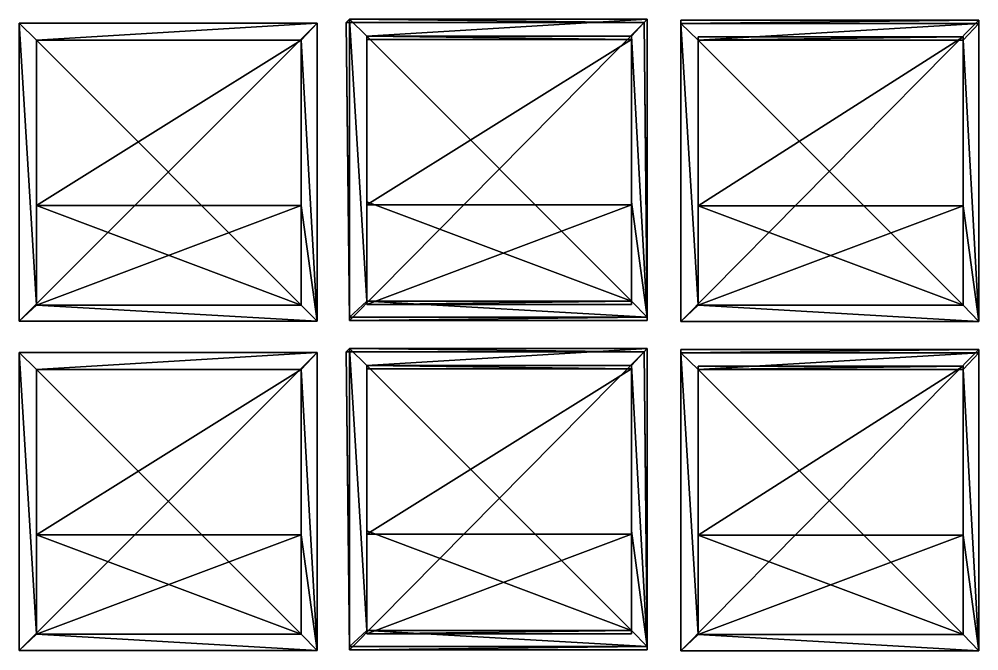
# Model space of a CAD drawing. Header units: metres. Extents: x 0 to 99.4, y 0 to 49.2.
# Drawn here: x 50 to 78.99, y 0.12 to 19.19 of the extents above; entities that cross this region are included whole.
import ezdxf

# ---------------------------------------------------------------- set-up
doc = ezdxf.new("R2010")
doc.units = ezdxf.units.M

msp = doc.modelspace()

# ---------------------------------------------------------------- meshes
at = {"layer": 'Layer0'}
mesh = msp.add_polyface(dxfattribs=at)
corners = [(59.977, 19.189, 1), (59.877, 19.089), (59.977, 10.189, 1)]
mesh.append_faces([[corners[k] for k in face] for face in [(0, 1, 2)]])
mesh = msp.add_polyface(dxfattribs=at)
corners = [(59.977, 19.189, 1), (68.877, 19.089), (59.877, 19.089), (68.977, 19.189, 1)]
mesh.append_faces([[corners[k] for k in face] for face in [(0, 1, 2), (1, 0, 3)]], dxfattribs={"vtx0": -1})
mesh = msp.add_polyface(dxfattribs=at)
corners = [(59.977, 10.189, 1), (60.499, 10.679, 1), (59.977, 19.189, 1), (68.977, 10.189, 1), (68.499, 10.679, 1), (68.499, 13.679, 1), (68.499, 18.679, 1), (60.499, 18.679, 1), (68.977, 19.189, 1), (60.499, 13.679, 1)]
mesh.append_faces([[corners[k] for k in face] for face in [(7, 1, 9)]], dxfattribs={"vtx0": -1})
mesh.append_faces([[corners[k] for k in face] for face in [(0, 1, 2), (1, 3, 4), (4, 3, 5), (5, 3, 6), (2, 7, 8), (8, 6, 3)]], dxfattribs={"vtx0": -1, "vtx1": -1})
mesh.append_faces([[corners[k] for k in face] for face in [(7, 2, 1)]], dxfattribs={"vtx0": -1, "vtx1": -1, "vtx2": -1})
mesh.append_faces([[corners[k] for k in face] for face in [(1, 0, 3), (8, 7, 6)]], dxfattribs={"vtx0": -1, "vtx2": -1})
mesh = msp.add_polyface(dxfattribs=at)
corners = [(68.977, 19.189, 1), (68.977, 10.189, 1), (68.877, 19.089)]
mesh.append_faces([[corners[k] for k in face] for face in [(0, 1, 2)]])
mesh = msp.add_polyface(dxfattribs=at)
corners = [(69.992, 19.062, 1), (78.992, 19.162), (69.992, 19.162), (78.992, 19.062, 1)]
mesh.append_faces([[corners[k] for k in face] for face in [(0, 1, 2), (1, 0, 3)]], dxfattribs={"vtx0": -1})
mesh = msp.add_polyface(dxfattribs=at)
corners = [(78.992, 19.162), (69.992, 10.062), (69.992, 19.162), (78.992, 10.062)]
mesh.append_faces([[corners[k] for k in face] for face in [(0, 1, 2), (1, 0, 3)]], dxfattribs={"vtx0": -1})
mesh = msp.add_polyface(dxfattribs=at)
corners = [(69.992, 19.062, 1), (69.992, 10.062), (69.992, 10.062, 1), (69.992, 19.162)]
mesh.append_faces([[corners[k] for k in face] for face in [(0, 1, 2), (1, 0, 3)]], dxfattribs={"vtx0": -1})
mesh = msp.add_polyface(dxfattribs=at)
corners = [(78.992, 19.162), (78.992, 10.062, 1), (78.992, 10.062), (78.992, 19.062, 1)]
mesh.append_faces([[corners[k] for k in face] for face in [(0, 1, 2), (1, 0, 3)]], dxfattribs={"vtx0": -1})
mesh = msp.add_polyface(dxfattribs=at)
corners = [(50, 19.068, 1), (59, 19.068), (50, 19.068), (59, 19.068, 1)]
mesh.append_faces([[corners[k] for k in face] for face in [(0, 1, 2), (1, 0, 3)]], dxfattribs={"vtx0": -1})
mesh = msp.add_polyface(dxfattribs=at)
corners = [(50, 19.068, 1), (50, 10.068), (50, 10.068, 1), (50, 19.068)]
mesh.append_faces([[corners[k] for k in face] for face in [(0, 1, 2), (1, 0, 3)]], dxfattribs={"vtx0": -1})
mesh = msp.add_polyface(dxfattribs=at)
corners = [(59, 19.068), (50, 10.068), (50, 19.068), (59, 10.068)]
mesh.append_faces([[corners[k] for k in face] for face in [(0, 1, 2), (1, 0, 3)]], dxfattribs={"vtx0": -1})
mesh = msp.add_polyface(dxfattribs=at)
corners = [(50, 10.068, 1), (50.522, 10.559, 1), (50, 19.068, 1), (59, 10.068, 1), (58.522, 10.559, 1), (58.522, 13.559, 1), (58.522, 18.559, 1), (50.522, 18.559, 1), (59, 19.068, 1), (50.522, 13.559, 1)]
mesh.append_faces([[corners[k] for k in face] for face in [(7, 1, 9)]], dxfattribs={"vtx0": -1})
mesh.append_faces([[corners[k] for k in face] for face in [(0, 1, 2), (1, 3, 4), (4, 3, 5), (5, 3, 6), (2, 7, 8), (8, 6, 3)]], dxfattribs={"vtx0": -1, "vtx1": -1})
mesh.append_faces([[corners[k] for k in face] for face in [(7, 2, 1)]], dxfattribs={"vtx0": -1, "vtx1": -1, "vtx2": -1})
mesh.append_faces([[corners[k] for k in face] for face in [(1, 0, 3), (8, 7, 6)]], dxfattribs={"vtx0": -1, "vtx2": -1})
mesh = msp.add_polyface(dxfattribs=at)
corners = [(59, 19.068), (59, 10.068, 1), (59, 10.068), (59, 19.068, 1)]
mesh.append_faces([[corners[k] for k in face] for face in [(0, 1, 2), (1, 0, 3)]], dxfattribs={"vtx0": -1})
mesh = msp.add_polyface(dxfattribs=at)
corners = [(59.877, 19.089), (59.977, 10.089), (59.977, 10.189, 1)]
mesh.append_faces([[corners[k] for k in face] for face in [(0, 1, 2)]])
mesh = msp.add_polyface(dxfattribs=at)
corners = [(68.877, 19.089), (59.977, 10.089), (59.877, 19.089), (68.977, 10.089)]
mesh.append_faces([[corners[k] for k in face] for face in [(0, 1, 2), (1, 0, 3)]], dxfattribs={"vtx0": -1})
mesh = msp.add_polyface(dxfattribs=at)
corners = [(68.877, 19.089), (68.977, 10.189, 1), (68.977, 10.089)]
mesh.append_faces([[corners[k] for k in face] for face in [(0, 1, 2)]])
mesh = msp.add_polyface(dxfattribs=at)
corners = [(69.992, 10.062, 1), (70.515, 10.553, 1), (69.992, 19.062, 1), (78.992, 10.062, 1), (78.515, 10.553, 1), (78.515, 13.553, 1), (78.515, 18.553, 1), (70.515, 18.553, 1), (78.992, 19.062, 1), (70.515, 13.553, 1)]
mesh.append_faces([[corners[k] for k in face] for face in [(7, 1, 9)]], dxfattribs={"vtx0": -1})
mesh.append_faces([[corners[k] for k in face] for face in [(0, 1, 2), (1, 3, 4), (4, 3, 5), (5, 3, 6), (2, 7, 8), (8, 6, 3)]], dxfattribs={"vtx0": -1, "vtx1": -1})
mesh.append_faces([[corners[k] for k in face] for face in [(7, 2, 1)]], dxfattribs={"vtx0": -1, "vtx1": -1, "vtx2": -1})
mesh.append_faces([[corners[k] for k in face] for face in [(1, 0, 3), (8, 7, 6)]], dxfattribs={"vtx0": -1, "vtx2": -1})
mesh = msp.add_polyface(dxfattribs=at)
corners = [(58.522, 10.559, 1), (50.522, 13.559, 1), (50.522, 10.559, 1), (50.522, 18.559, 1), (58.522, 18.559, 1), (58.522, 13.559, 1)]
mesh.append_faces([[corners[k] for k in face] for face in [(0, 1, 2), (4, 0, 5)]], dxfattribs={"vtx0": -1})
mesh.append_faces([[corners[k] for k in face] for face in [(1, 0, 3), (3, 0, 4)]], dxfattribs={"vtx0": -1, "vtx1": -1})
mesh = msp.add_polyface(dxfattribs=at)
corners = [(50.522, 18.559, 1), (50.522, 13.559, 3), (50.522, 13.559, 1), (50.522, 18.559, 3)]
mesh.append_faces([[corners[k] for k in face] for face in [(0, 1, 2), (1, 0, 3)]], dxfattribs={"vtx0": -1})
mesh = msp.add_polyface(dxfattribs=at)
corners = [(58.522, 18.559, 3), (50.522, 13.559, 3), (50.522, 18.559, 3), (58.522, 13.559, 3)]
mesh.append_faces([[corners[k] for k in face] for face in [(0, 1, 2), (1, 0, 3)]], dxfattribs={"vtx0": -1})
mesh = msp.add_polyface(dxfattribs=at)
corners = [(58.522, 18.559, 3), (50.522, 18.559, 1), (58.522, 18.559, 1), (50.522, 18.559, 3)]
mesh.append_faces([[corners[k] for k in face] for face in [(0, 1, 2), (1, 0, 3)]], dxfattribs={"vtx0": -1})
mesh = msp.add_polyface(dxfattribs=at)
corners = [(58.522, 18.559, 3), (58.522, 13.559, 1), (58.522, 13.559, 3), (58.522, 18.559, 1)]
mesh.append_faces([[corners[k] for k in face] for face in [(0, 1, 2), (1, 0, 3)]], dxfattribs={"vtx0": -1})
mesh = msp.add_polyface(dxfattribs=at)
corners = [(60.499, 13.679, 1), (60.499, 18.579, 3), (60.499, 13.579, 3), (60.499, 18.679, 1)]
mesh.append_faces([[corners[k] for k in face] for face in [(0, 1, 2), (1, 0, 3)]], dxfattribs={"vtx0": -1})
mesh = msp.add_polyface(dxfattribs=at)
corners = [(68.499, 10.679, 1), (60.499, 13.679, 1), (60.499, 10.679, 1), (60.499, 18.679, 1), (68.499, 18.679, 1), (68.499, 13.679, 1)]
mesh.append_faces([[corners[k] for k in face] for face in [(0, 1, 2), (4, 0, 5)]], dxfattribs={"vtx0": -1})
mesh.append_faces([[corners[k] for k in face] for face in [(1, 0, 3), (3, 0, 4)]], dxfattribs={"vtx0": -1, "vtx1": -1})
mesh = msp.add_polyface(dxfattribs=at)
corners = [(68.499, 18.579, 3), (60.499, 18.679, 1), (68.499, 18.679, 1), (60.499, 18.579, 3)]
mesh.append_faces([[corners[k] for k in face] for face in [(0, 1, 2), (1, 0, 3)]], dxfattribs={"vtx0": -1})
mesh = msp.add_polyface(dxfattribs=at)
corners = [(68.499, 18.579, 3), (60.499, 13.579, 3), (60.499, 18.579, 3), (68.499, 13.579, 3)]
mesh.append_faces([[corners[k] for k in face] for face in [(0, 1, 2), (1, 0, 3)]], dxfattribs={"vtx0": -1})
mesh = msp.add_polyface(dxfattribs=at)
corners = [(68.499, 18.579, 3), (68.499, 13.679, 1), (68.499, 13.579, 3), (68.499, 18.679, 1)]
mesh.append_faces([[corners[k] for k in face] for face in [(0, 1, 2), (1, 0, 3)]], dxfattribs={"vtx0": -1})
mesh = msp.add_polyface(dxfattribs=at)
corners = [(78.515, 18.653, 3), (70.515, 18.553, 1), (78.515, 18.553, 1), (70.515, 18.653, 3)]
mesh.append_faces([[corners[k] for k in face] for face in [(0, 1, 2), (1, 0, 3)]], dxfattribs={"vtx0": -1})
mesh = msp.add_polyface(dxfattribs=at)
corners = [(78.515, 18.653, 3), (70.515, 13.553, 3), (70.515, 18.653, 3), (78.515, 13.553, 3)]
mesh.append_faces([[corners[k] for k in face] for face in [(0, 1, 2), (1, 0, 3)]], dxfattribs={"vtx0": -1})
mesh = msp.add_polyface(dxfattribs=at)
corners = [(70.515, 18.553, 1), (70.515, 13.553, 3), (70.515, 13.553, 1), (70.515, 18.653, 3)]
mesh.append_faces([[corners[k] for k in face] for face in [(0, 1, 2), (1, 0, 3)]], dxfattribs={"vtx0": -1})
mesh = msp.add_polyface(dxfattribs=at)
corners = [(78.515, 18.653, 3), (78.515, 13.553, 1), (78.515, 13.553, 3), (78.515, 18.553, 1)]
mesh.append_faces([[corners[k] for k in face] for face in [(0, 1, 2), (1, 0, 3)]], dxfattribs={"vtx0": -1})
mesh = msp.add_polyface(dxfattribs=at)
corners = [(78.515, 10.553, 1), (70.515, 13.553, 1), (70.515, 10.553, 1), (70.515, 18.553, 1), (78.515, 18.553, 1), (78.515, 13.553, 1)]
mesh.append_faces([[corners[k] for k in face] for face in [(0, 1, 2), (4, 0, 5)]], dxfattribs={"vtx0": -1})
mesh.append_faces([[corners[k] for k in face] for face in [(1, 0, 3), (3, 0, 4)]], dxfattribs={"vtx0": -1, "vtx1": -1})
mesh = msp.add_polyface(dxfattribs=at)
corners = [(60.499, 10.679, 1), (60.499, 13.579, 3), (60.499, 10.579, 2), (60.499, 13.679, 1)]
mesh.append_faces([[corners[k] for k in face] for face in [(0, 1, 2), (1, 0, 3)]], dxfattribs={"vtx0": -1})
mesh = msp.add_polyface(dxfattribs=at)
corners = [(68.499, 13.579, 3), (68.499, 10.679, 1), (68.499, 10.579, 2), (68.499, 13.679, 1)]
mesh.append_faces([[corners[k] for k in face] for face in [(0, 1, 2), (1, 0, 3)]], dxfattribs={"vtx0": -1})
mesh = msp.add_polyface(dxfattribs=at)
corners = [(58.522, 13.559, 3), (50.522, 10.559, 2), (50.522, 13.559, 3), (58.522, 10.559, 2)]
mesh.append_faces([[corners[k] for k in face] for face in [(0, 1, 2), (1, 0, 3)]], dxfattribs={"vtx0": -1})
mesh = msp.add_polyface(dxfattribs=at)
corners = [(50.522, 13.559, 1), (50.522, 10.559, 2), (50.522, 10.559, 1), (50.522, 13.559, 3)]
mesh.append_faces([[corners[k] for k in face] for face in [(0, 1, 2), (1, 0, 3)]], dxfattribs={"vtx0": -1})
mesh = msp.add_polyface(dxfattribs=at)
corners = [(58.522, 13.559, 3), (58.522, 10.559, 1), (58.522, 10.559, 2), (58.522, 13.559, 1)]
mesh.append_faces([[corners[k] for k in face] for face in [(0, 1, 2), (1, 0, 3)]], dxfattribs={"vtx0": -1})
mesh = msp.add_polyface(dxfattribs=at)
corners = [(68.499, 13.579, 3), (60.499, 10.579, 2), (60.499, 13.579, 3), (68.499, 10.579, 2)]
mesh.append_faces([[corners[k] for k in face] for face in [(0, 1, 2), (1, 0, 3)]], dxfattribs={"vtx0": -1})
mesh = msp.add_polyface(dxfattribs=at)
corners = [(78.515, 13.553, 3), (70.515, 10.553, 2), (70.515, 13.553, 3), (78.515, 10.553, 2)]
mesh.append_faces([[corners[k] for k in face] for face in [(0, 1, 2), (1, 0, 3)]], dxfattribs={"vtx0": -1})
mesh = msp.add_polyface(dxfattribs=at)
corners = [(70.515, 13.553, 1), (70.515, 10.553, 2), (70.515, 10.553, 1), (70.515, 13.553, 3)]
mesh.append_faces([[corners[k] for k in face] for face in [(0, 1, 2), (1, 0, 3)]], dxfattribs={"vtx0": -1})
mesh = msp.add_polyface(dxfattribs=at)
corners = [(78.515, 13.553, 3), (78.515, 10.553, 1), (78.515, 10.553, 2), (78.515, 13.553, 1)]
mesh.append_faces([[corners[k] for k in face] for face in [(0, 1, 2), (1, 0, 3)]], dxfattribs={"vtx0": -1})
mesh = msp.add_polyface(dxfattribs=at)
corners = [(50.522, 10.559, 2), (58.522, 10.559, 1), (50.522, 10.559, 1), (58.522, 10.559, 2)]
mesh.append_faces([[corners[k] for k in face] for face in [(0, 1, 2), (1, 0, 3)]], dxfattribs={"vtx0": -1})
mesh = msp.add_polyface(dxfattribs=at)
corners = [(60.499, 10.579, 2), (68.499, 10.679, 1), (60.499, 10.679, 1), (68.499, 10.579, 2)]
mesh.append_faces([[corners[k] for k in face] for face in [(0, 1, 2), (1, 0, 3)]], dxfattribs={"vtx0": -1})
mesh = msp.add_polyface(dxfattribs=at)
corners = [(70.515, 10.553, 2), (78.515, 10.553, 1), (70.515, 10.553, 1), (78.515, 10.553, 2)]
mesh.append_faces([[corners[k] for k in face] for face in [(0, 1, 2), (1, 0, 3)]], dxfattribs={"vtx0": -1})
mesh = msp.add_polyface(dxfattribs=at)
corners = [(68.977, 10.189, 1), (59.977, 10.089), (68.977, 10.089), (59.977, 10.189, 1)]
mesh.append_faces([[corners[k] for k in face] for face in [(0, 1, 2), (1, 0, 3)]], dxfattribs={"vtx0": -1})
mesh = msp.add_polyface(dxfattribs=at)
corners = [(59, 10.068, 1), (50, 10.068), (59, 10.068), (50, 10.068, 1)]
mesh.append_faces([[corners[k] for k in face] for face in [(0, 1, 2), (1, 0, 3)]], dxfattribs={"vtx0": -1})
mesh = msp.add_polyface(dxfattribs=at)
corners = [(78.992, 10.062, 1), (69.992, 10.062), (78.992, 10.062), (69.992, 10.062, 1)]
mesh.append_faces([[corners[k] for k in face] for face in [(0, 1, 2), (1, 0, 3)]], dxfattribs={"vtx0": -1})
mesh = msp.add_polyface(dxfattribs=at)
corners = [(59, 9.125), (50, 0.125), (50, 9.125), (59, 0.125)]
mesh.append_faces([[corners[k] for k in face] for face in [(0, 1, 2), (1, 0, 3)]], dxfattribs={"vtx0": -1})
mesh = msp.add_polyface(dxfattribs=at)
corners = [(50, 0.125, 1), (50.522, 0.616, 1), (50, 9.125, 1), (59, 0.125, 1), (58.522, 0.616, 1), (58.522, 3.616, 1), (58.522, 8.616, 1), (50.522, 8.616, 1), (59, 9.125, 1), (50.522, 3.616, 1)]
mesh.append_faces([[corners[k] for k in face] for face in [(7, 1, 9)]], dxfattribs={"vtx0": -1})
mesh.append_faces([[corners[k] for k in face] for face in [(0, 1, 2), (1, 3, 4), (4, 3, 5), (5, 3, 6), (2, 7, 8), (8, 6, 3)]], dxfattribs={"vtx0": -1, "vtx1": -1})
mesh.append_faces([[corners[k] for k in face] for face in [(7, 2, 1)]], dxfattribs={"vtx0": -1, "vtx1": -1, "vtx2": -1})
mesh.append_faces([[corners[k] for k in face] for face in [(1, 0, 3), (8, 7, 6)]], dxfattribs={"vtx0": -1, "vtx2": -1})
mesh = msp.add_polyface(dxfattribs=at)
corners = [(50, 9.125, 1), (59, 9.125), (50, 9.125), (59, 9.125, 1)]
mesh.append_faces([[corners[k] for k in face] for face in [(0, 1, 2), (1, 0, 3)]], dxfattribs={"vtx0": -1})
mesh = msp.add_polyface(dxfattribs=at)
corners = [(50, 9.125, 1), (50, 0.125), (50, 0.125, 1), (50, 9.125)]
mesh.append_faces([[corners[k] for k in face] for face in [(0, 1, 2), (1, 0, 3)]], dxfattribs={"vtx0": -1})
mesh = msp.add_polyface(dxfattribs=at)
corners = [(59, 9.125), (59, 0.125, 1), (59, 0.125), (59, 9.125, 1)]
mesh.append_faces([[corners[k] for k in face] for face in [(0, 1, 2), (1, 0, 3)]], dxfattribs={"vtx0": -1})
mesh = msp.add_polyface(dxfattribs=at)
corners = [(59.977, 9.245, 1), (68.877, 9.145), (59.877, 9.145), (68.977, 9.245, 1)]
mesh.append_faces([[corners[k] for k in face] for face in [(0, 1, 2), (1, 0, 3)]], dxfattribs={"vtx0": -1})
mesh = msp.add_polyface(dxfattribs=at)
corners = [(59.977, 9.245, 1), (59.877, 9.145), (59.977, 0.245, 1)]
mesh.append_faces([[corners[k] for k in face] for face in [(0, 1, 2)]])
mesh = msp.add_polyface(dxfattribs=at)
corners = [(68.877, 9.145), (59.977, 0.145), (59.877, 9.145), (68.977, 0.145)]
mesh.append_faces([[corners[k] for k in face] for face in [(0, 1, 2), (1, 0, 3)]], dxfattribs={"vtx0": -1})
mesh = msp.add_polyface(dxfattribs=at)
corners = [(59.877, 9.145), (59.977, 0.145), (59.977, 0.245, 1)]
mesh.append_faces([[corners[k] for k in face] for face in [(0, 1, 2)]])
mesh = msp.add_polyface(dxfattribs=at)
corners = [(59.977, 0.245, 1), (60.499, 0.736, 1), (59.977, 9.245, 1), (68.977, 0.245, 1), (68.499, 0.736, 1), (68.499, 3.736, 1), (68.499, 8.736, 1), (60.499, 8.736, 1), (68.977, 9.245, 1), (60.499, 3.736, 1)]
mesh.append_faces([[corners[k] for k in face] for face in [(7, 1, 9)]], dxfattribs={"vtx0": -1})
mesh.append_faces([[corners[k] for k in face] for face in [(0, 1, 2), (1, 3, 4), (4, 3, 5), (5, 3, 6), (2, 7, 8), (8, 6, 3)]], dxfattribs={"vtx0": -1, "vtx1": -1})
mesh.append_faces([[corners[k] for k in face] for face in [(7, 2, 1)]], dxfattribs={"vtx0": -1, "vtx1": -1, "vtx2": -1})
mesh.append_faces([[corners[k] for k in face] for face in [(1, 0, 3), (8, 7, 6)]], dxfattribs={"vtx0": -1, "vtx2": -1})
mesh = msp.add_polyface(dxfattribs=at)
corners = [(68.977, 9.245, 1), (68.977, 0.245, 1), (68.877, 9.145)]
mesh.append_faces([[corners[k] for k in face] for face in [(0, 1, 2)]])
mesh = msp.add_polyface(dxfattribs=at)
corners = [(68.877, 9.145), (68.977, 0.245, 1), (68.977, 0.145)]
mesh.append_faces([[corners[k] for k in face] for face in [(0, 1, 2)]])
mesh = msp.add_polyface(dxfattribs=at)
corners = [(69.992, 9.119, 1), (69.992, 0.119), (69.992, 0.119, 1), (69.992, 9.219)]
mesh.append_faces([[corners[k] for k in face] for face in [(0, 1, 2), (1, 0, 3)]], dxfattribs={"vtx0": -1})
mesh = msp.add_polyface(dxfattribs=at)
corners = [(69.992, 9.119, 1), (78.992, 9.219), (69.992, 9.219), (78.992, 9.119, 1)]
mesh.append_faces([[corners[k] for k in face] for face in [(0, 1, 2), (1, 0, 3)]], dxfattribs={"vtx0": -1})
mesh = msp.add_polyface(dxfattribs=at)
corners = [(78.992, 9.219), (69.992, 0.119), (69.992, 9.219), (78.992, 0.119)]
mesh.append_faces([[corners[k] for k in face] for face in [(0, 1, 2), (1, 0, 3)]], dxfattribs={"vtx0": -1})
mesh = msp.add_polyface(dxfattribs=at)
corners = [(69.992, 0.119, 1), (70.515, 0.61, 1), (69.992, 9.119, 1), (78.992, 0.119, 1), (78.515, 0.61, 1), (78.515, 3.61, 1), (78.515, 8.61, 1), (70.515, 8.61, 1), (78.992, 9.119, 1), (70.515, 3.61, 1)]
mesh.append_faces([[corners[k] for k in face] for face in [(7, 1, 9)]], dxfattribs={"vtx0": -1})
mesh.append_faces([[corners[k] for k in face] for face in [(0, 1, 2), (1, 3, 4), (4, 3, 5), (5, 3, 6), (2, 7, 8), (8, 6, 3)]], dxfattribs={"vtx0": -1, "vtx1": -1})
mesh.append_faces([[corners[k] for k in face] for face in [(7, 2, 1)]], dxfattribs={"vtx0": -1, "vtx1": -1, "vtx2": -1})
mesh.append_faces([[corners[k] for k in face] for face in [(1, 0, 3), (8, 7, 6)]], dxfattribs={"vtx0": -1, "vtx2": -1})
mesh = msp.add_polyface(dxfattribs=at)
corners = [(78.992, 9.219), (78.992, 0.119, 1), (78.992, 0.119), (78.992, 9.119, 1)]
mesh.append_faces([[corners[k] for k in face] for face in [(0, 1, 2), (1, 0, 3)]], dxfattribs={"vtx0": -1})
mesh = msp.add_polyface(dxfattribs=at)
corners = [(68.499, 8.636, 3), (60.499, 8.736, 1), (68.499, 8.736, 1), (60.499, 8.636, 3)]
mesh.append_faces([[corners[k] for k in face] for face in [(0, 1, 2), (1, 0, 3)]], dxfattribs={"vtx0": -1})
mesh = msp.add_polyface(dxfattribs=at)
corners = [(60.499, 3.736, 1), (60.499, 8.636, 3), (60.499, 3.636, 3), (60.499, 8.736, 1)]
mesh.append_faces([[corners[k] for k in face] for face in [(0, 1, 2), (1, 0, 3)]], dxfattribs={"vtx0": -1})
mesh = msp.add_polyface(dxfattribs=at)
corners = [(68.499, 0.736, 1), (60.499, 3.736, 1), (60.499, 0.736, 1), (60.499, 8.736, 1), (68.499, 8.736, 1), (68.499, 3.736, 1)]
mesh.append_faces([[corners[k] for k in face] for face in [(0, 1, 2), (4, 0, 5)]], dxfattribs={"vtx0": -1})
mesh.append_faces([[corners[k] for k in face] for face in [(1, 0, 3), (3, 0, 4)]], dxfattribs={"vtx0": -1, "vtx1": -1})
mesh = msp.add_polyface(dxfattribs=at)
corners = [(68.499, 8.636, 3), (68.499, 3.736, 1), (68.499, 3.636, 3), (68.499, 8.736, 1)]
mesh.append_faces([[corners[k] for k in face] for face in [(0, 1, 2), (1, 0, 3)]], dxfattribs={"vtx0": -1})
mesh = msp.add_polyface(dxfattribs=at)
corners = [(70.515, 8.61, 1), (70.515, 3.61, 3), (70.515, 3.61, 1), (70.515, 8.71, 3)]
mesh.append_faces([[corners[k] for k in face] for face in [(0, 1, 2), (1, 0, 3)]], dxfattribs={"vtx0": -1})
mesh = msp.add_polyface(dxfattribs=at)
corners = [(78.515, 8.71, 3), (70.515, 3.61, 3), (70.515, 8.71, 3), (78.515, 3.61, 3)]
mesh.append_faces([[corners[k] for k in face] for face in [(0, 1, 2), (1, 0, 3)]], dxfattribs={"vtx0": -1})
mesh = msp.add_polyface(dxfattribs=at)
corners = [(78.515, 8.71, 3), (70.515, 8.61, 1), (78.515, 8.61, 1), (70.515, 8.71, 3)]
mesh.append_faces([[corners[k] for k in face] for face in [(0, 1, 2), (1, 0, 3)]], dxfattribs={"vtx0": -1})
mesh = msp.add_polyface(dxfattribs=at)
corners = [(78.515, 8.71, 3), (78.515, 3.61, 1), (78.515, 3.61, 3), (78.515, 8.61, 1)]
mesh.append_faces([[corners[k] for k in face] for face in [(0, 1, 2), (1, 0, 3)]], dxfattribs={"vtx0": -1})
mesh = msp.add_polyface(dxfattribs=at)
corners = [(58.522, 0.616, 1), (50.522, 3.616, 1), (50.522, 0.616, 1), (50.522, 8.616, 1), (58.522, 8.616, 1), (58.522, 3.616, 1)]
mesh.append_faces([[corners[k] for k in face] for face in [(0, 1, 2), (4, 0, 5)]], dxfattribs={"vtx0": -1})
mesh.append_faces([[corners[k] for k in face] for face in [(1, 0, 3), (3, 0, 4)]], dxfattribs={"vtx0": -1, "vtx1": -1})
mesh = msp.add_polyface(dxfattribs=at)
corners = [(50.522, 8.616, 1), (50.522, 3.616, 3), (50.522, 3.616, 1), (50.522, 8.616, 3)]
mesh.append_faces([[corners[k] for k in face] for face in [(0, 1, 2), (1, 0, 3)]], dxfattribs={"vtx0": -1})
mesh = msp.add_polyface(dxfattribs=at)
corners = [(58.522, 8.616, 3), (50.522, 3.616, 3), (50.522, 8.616, 3), (58.522, 3.616, 3)]
mesh.append_faces([[corners[k] for k in face] for face in [(0, 1, 2), (1, 0, 3)]], dxfattribs={"vtx0": -1})
mesh = msp.add_polyface(dxfattribs=at)
corners = [(58.522, 8.616, 3), (50.522, 8.616, 1), (58.522, 8.616, 1), (50.522, 8.616, 3)]
mesh.append_faces([[corners[k] for k in face] for face in [(0, 1, 2), (1, 0, 3)]], dxfattribs={"vtx0": -1})
mesh = msp.add_polyface(dxfattribs=at)
corners = [(58.522, 8.616, 3), (58.522, 3.616, 1), (58.522, 3.616, 3), (58.522, 8.616, 1)]
mesh.append_faces([[corners[k] for k in face] for face in [(0, 1, 2), (1, 0, 3)]], dxfattribs={"vtx0": -1})
mesh = msp.add_polyface(dxfattribs=at)
corners = [(68.499, 8.636, 3), (60.499, 3.636, 3), (60.499, 8.636, 3), (68.499, 3.636, 3)]
mesh.append_faces([[corners[k] for k in face] for face in [(0, 1, 2), (1, 0, 3)]], dxfattribs={"vtx0": -1})
mesh = msp.add_polyface(dxfattribs=at)
corners = [(78.515, 0.61, 1), (70.515, 3.61, 1), (70.515, 0.61, 1), (70.515, 8.61, 1), (78.515, 8.61, 1), (78.515, 3.61, 1)]
mesh.append_faces([[corners[k] for k in face] for face in [(0, 1, 2), (4, 0, 5)]], dxfattribs={"vtx0": -1})
mesh.append_faces([[corners[k] for k in face] for face in [(1, 0, 3), (3, 0, 4)]], dxfattribs={"vtx0": -1, "vtx1": -1})
mesh = msp.add_polyface(dxfattribs=at)
corners = [(58.522, 3.616, 3), (50.522, 0.616, 2), (50.522, 3.616, 3), (58.522, 0.616, 2)]
mesh.append_faces([[corners[k] for k in face] for face in [(0, 1, 2), (1, 0, 3)]], dxfattribs={"vtx0": -1})
mesh = msp.add_polyface(dxfattribs=at)
corners = [(50.522, 3.616, 1), (50.522, 0.616, 2), (50.522, 0.616, 1), (50.522, 3.616, 3)]
mesh.append_faces([[corners[k] for k in face] for face in [(0, 1, 2), (1, 0, 3)]], dxfattribs={"vtx0": -1})
mesh = msp.add_polyface(dxfattribs=at)
corners = [(58.522, 3.616, 3), (58.522, 0.616, 1), (58.522, 0.616, 2), (58.522, 3.616, 1)]
mesh.append_faces([[corners[k] for k in face] for face in [(0, 1, 2), (1, 0, 3)]], dxfattribs={"vtx0": -1})
mesh = msp.add_polyface(dxfattribs=at)
corners = [(60.499, 0.736, 1), (60.499, 3.636, 3), (60.499, 0.636, 2), (60.499, 3.736, 1)]
mesh.append_faces([[corners[k] for k in face] for face in [(0, 1, 2), (1, 0, 3)]], dxfattribs={"vtx0": -1})
mesh = msp.add_polyface(dxfattribs=at)
corners = [(68.499, 3.636, 3), (60.499, 0.636, 2), (60.499, 3.636, 3), (68.499, 0.636, 2)]
mesh.append_faces([[corners[k] for k in face] for face in [(0, 1, 2), (1, 0, 3)]], dxfattribs={"vtx0": -1})
mesh = msp.add_polyface(dxfattribs=at)
corners = [(68.499, 3.636, 3), (68.499, 0.736, 1), (68.499, 0.636, 2), (68.499, 3.736, 1)]
mesh.append_faces([[corners[k] for k in face] for face in [(0, 1, 2), (1, 0, 3)]], dxfattribs={"vtx0": -1})
mesh = msp.add_polyface(dxfattribs=at)
corners = [(78.515, 3.61, 3), (70.515, 0.61, 2), (70.515, 3.61, 3), (78.515, 0.61, 2)]
mesh.append_faces([[corners[k] for k in face] for face in [(0, 1, 2), (1, 0, 3)]], dxfattribs={"vtx0": -1})
mesh = msp.add_polyface(dxfattribs=at)
corners = [(70.515, 3.61, 1), (70.515, 0.61, 2), (70.515, 0.61, 1), (70.515, 3.61, 3)]
mesh.append_faces([[corners[k] for k in face] for face in [(0, 1, 2), (1, 0, 3)]], dxfattribs={"vtx0": -1})
mesh = msp.add_polyface(dxfattribs=at)
corners = [(78.515, 3.61, 3), (78.515, 0.61, 1), (78.515, 0.61, 2), (78.515, 3.61, 1)]
mesh.append_faces([[corners[k] for k in face] for face in [(0, 1, 2), (1, 0, 3)]], dxfattribs={"vtx0": -1})
mesh = msp.add_polyface(dxfattribs=at)
corners = [(50.522, 0.616, 2), (58.522, 0.616, 1), (50.522, 0.616, 1), (58.522, 0.616, 2)]
mesh.append_faces([[corners[k] for k in face] for face in [(0, 1, 2), (1, 0, 3)]], dxfattribs={"vtx0": -1})
mesh = msp.add_polyface(dxfattribs=at)
corners = [(60.499, 0.636, 2), (68.499, 0.736, 1), (60.499, 0.736, 1), (68.499, 0.636, 2)]
mesh.append_faces([[corners[k] for k in face] for face in [(0, 1, 2), (1, 0, 3)]], dxfattribs={"vtx0": -1})
mesh = msp.add_polyface(dxfattribs=at)
corners = [(70.515, 0.61, 2), (78.515, 0.61, 1), (70.515, 0.61, 1), (78.515, 0.61, 2)]
mesh.append_faces([[corners[k] for k in face] for face in [(0, 1, 2), (1, 0, 3)]], dxfattribs={"vtx0": -1})
mesh = msp.add_polyface(dxfattribs=at)
corners = [(59, 0.125, 1), (50, 0.125), (59, 0.125), (50, 0.125, 1)]
mesh.append_faces([[corners[k] for k in face] for face in [(0, 1, 2), (1, 0, 3)]], dxfattribs={"vtx0": -1})
mesh = msp.add_polyface(dxfattribs=at)
corners = [(68.977, 0.245, 1), (59.977, 0.145), (68.977, 0.145), (59.977, 0.245, 1)]
mesh.append_faces([[corners[k] for k in face] for face in [(0, 1, 2), (1, 0, 3)]], dxfattribs={"vtx0": -1})
mesh = msp.add_polyface(dxfattribs=at)
corners = [(78.992, 0.119, 1), (69.992, 0.119), (78.992, 0.119), (69.992, 0.119, 1)]
mesh.append_faces([[corners[k] for k in face] for face in [(0, 1, 2), (1, 0, 3)]], dxfattribs={"vtx0": -1})

doc.saveas('drawing.dxf')
